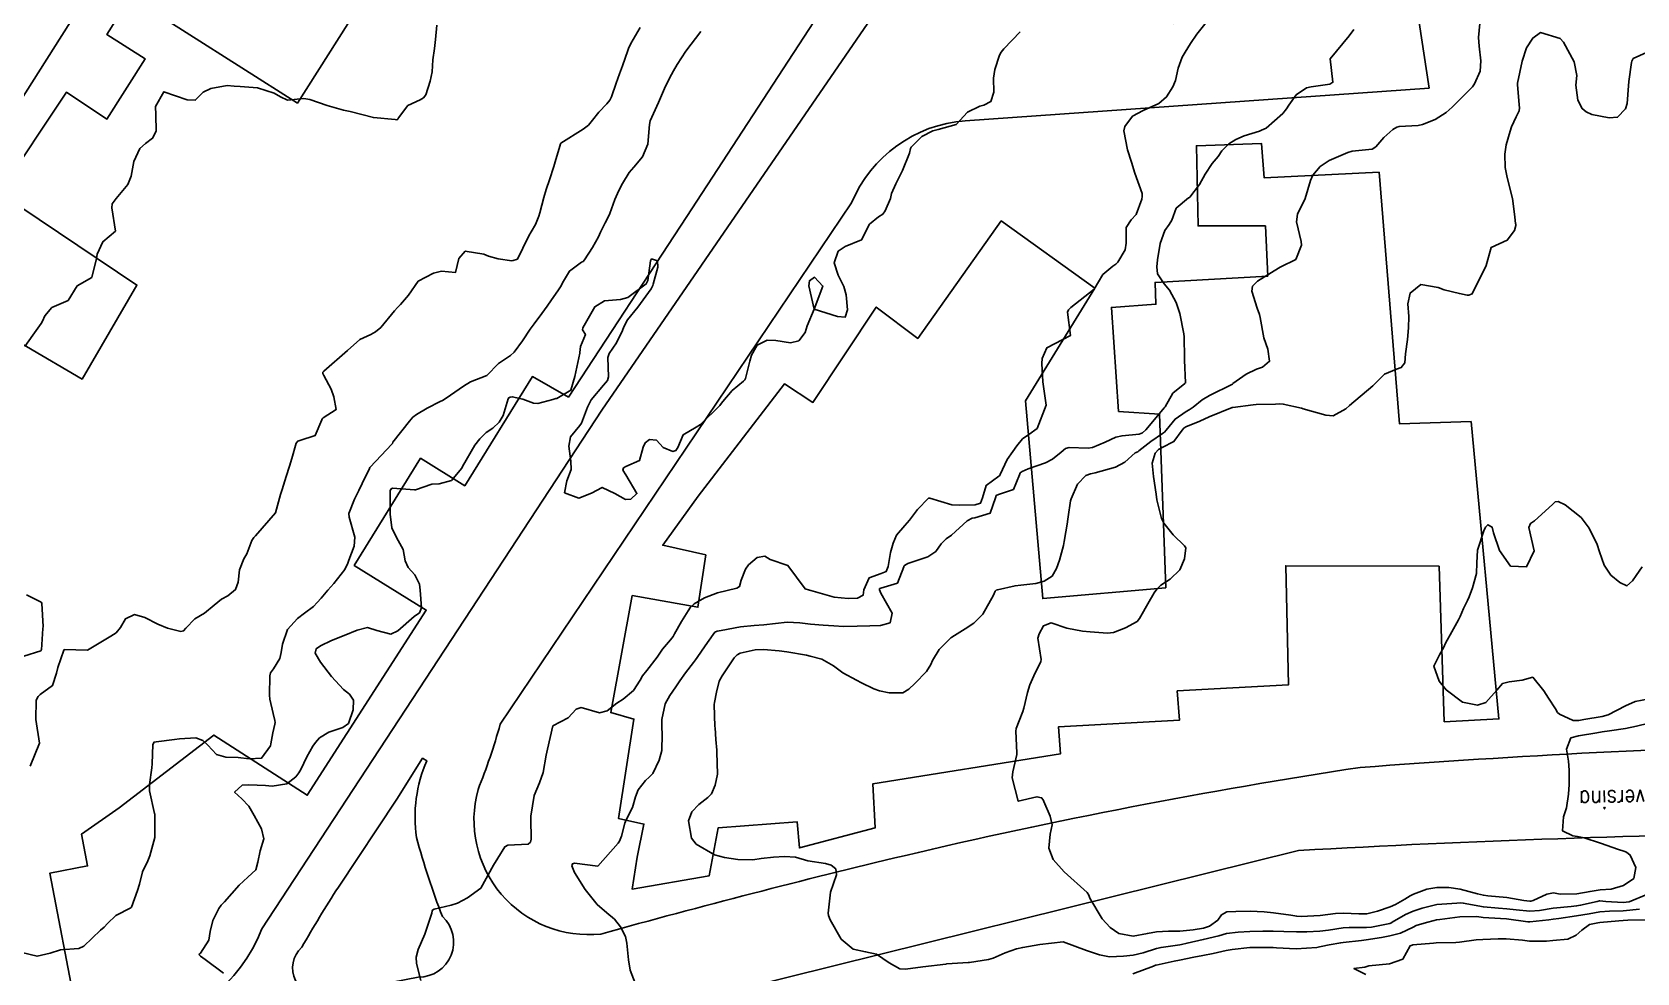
# Model space of a CAD drawing. Header units: metres. Extents: x 292545 to 299085, y 7450245 to 7463078.
# Drawn here: x 293820.4 to 293958, y 7462810 to 7462890.7 of the extents above; entities that cross this region are included whole.
import ezdxf

# ---------------------------------------------------------------- set-up
doc = ezdxf.new("R2010")
doc.units = ezdxf.units.M
for name, color, linetype in [('Curvas de Nivel 1m', 11, 'Continuous'), ('Curvas de Nivel 5m', 15, 'Continuous'), ('Edificações', 30, 'Continuous'), ('TEXTO', 45, 'Continuous'), ('Vias Primárias', 230, 'Continuous')]:
    doc.layers.add(name, color=color, linetype=linetype)
doc.styles.add('ROMANS', font='romans', dxfattribs={"height": 0.2})

msp = doc.modelspace()

# ---------------------------------------------------------------- linework, layer by layer
at = {"layer": 'Curvas de Nivel 1m', "flags": 128}
for points, elevation in [([(293853.7, 7462809.31), (293853.33, 7462810.77), (293853.3, 7462811.31), (293853.48, 7462811.99), (293854.04, 7462813.3), (293854.65, 7462815.11), (293854.69, 7462815.29), (293854.74, 7462815.38), (293854.84, 7462815.43), (293856.32, 7462815.79), (293856.84, 7462815.97), (293857.71, 7462816.41), (293858.86, 7462817.25), (293859.94, 7462819.23), (293860.3, 7462819.82), (293860.91, 7462820.8), (293861.18, 7462820.94), (293862.91, 7462821.01), (293863.11, 7462821.2), (293863.18, 7462821.46), (293863.14, 7462823.2), (293863.14, 7462823.41), (293863.44, 7462825.19), (293863.89, 7462826.27), (293864.2, 7462827.18), (293864.46, 7462828.64), (293864.57, 7462829.18), (293865.02, 7462831.17), (293866.33, 7462831.86), (293867.04, 7462832.59), (293867.46, 7462832.73), (293869.04, 7462832.28), (293869.69, 7462832.47), (293870.51, 7462833.11), (293871.06, 7462833.47), (293871.94, 7462834.21), (293872.52, 7462835.09), (293872.71, 7462835.45), (293873.08, 7462835.92), (293873.98, 7462837.07), (293874.43, 7462837.74), (293875.12, 7462838.56), (293875.34, 7462838.83), (293875.46, 7462839.05), (293876.06, 7462840.11), (293876.63, 7462841.04), (293876.83, 7462841.34), (293877.15, 7462841.63), (293878.03, 7462842.15), (293879.16, 7462842.57), (293880.82, 7462842.99), (293881.03, 7462843.11), (293881.17, 7462843.66), (293881.56, 7462844.6), (293881.82, 7462844.97), (293882.55, 7462845.62), (293883.2, 7462845.72), (293883.67, 7462845.43), (293885.19, 7462844.93), (293886.66, 7462842.92), (293887.05, 7462842.8), (293887.16, 7462842.78), (293887.35, 7462842.72), (293889.16, 7462842.2), (293890.37, 7462842.09), (293891.16, 7462842.11), (293891.64, 7462842.37), (293891.71, 7462842.85), (293892.15, 7462843.88), (293893.18, 7462844.25), (293893.62, 7462844.4), (293893.79, 7462844.83), (293894, 7462846.04), (293894.23, 7462846.83), (293894.52, 7462847.53), (293895.23, 7462848.36), (293895.63, 7462848.81), (293896.31, 7462849.74), (293897.26, 7462850.69), (293897.36, 7462850.69), (293899.25, 7462850.13), (293899.9, 7462850.11), (293901.25, 7462850.13), (293901.72, 7462850.27), (293901.89, 7462850.73), (293902.2, 7462851.8), (293903.28, 7462852.59), (293903.36, 7462852.64), (293903.41, 7462852.72), (293904, 7462854.01), (293904.48, 7462854.71), (293904.82, 7462855.2), (293905.32, 7462855.8), (293905.86, 7462856.16), (293906.57, 7462856.68), (293907.35, 7462858.67), (293907.06, 7462860.67), (293906.98, 7462862.26), (293907, 7462862.68), (293907.41, 7462863.6), (293909.42, 7462864.65), (293909.17, 7462866.65), (293909.25, 7462866.86), (293909.46, 7462867.06), (293911.47, 7462868.62), (293912.22, 7462869.88), (293913.06, 7462870.6), (293913.33, 7462870.77), (293913.5, 7462870.96), (293914.11, 7462872), (293914.22, 7462872.59), (293914.2, 7462873.93), (293914.63, 7462874.59), (293915.08, 7462875.05), (293915.56, 7462876.35), (293915.58, 7462876.58), (293915.57, 7462876.85), (293914.95, 7462878.59), (293914.67, 7462879.52), (293914.33, 7462880.59), (293914.01, 7462882.22), (293914.09, 7462882.6), (293914.76, 7462883.48), (293915.66, 7462883.97), (293917.01, 7462884.56), (293917.67, 7462885.12), (293918.22, 7462886), (293918.43, 7462886.54), (293918.66, 7462887.58), (293919.01, 7462888.54), (293919.27, 7462888.98), (293919.72, 7462889.7), (293920.28, 7462890.52), (293921.75, 7462892.36)], 689), ([(293819.48, 7462811.71), (293820.79, 7462811.4), (293821.9, 7462811.68), (293822.8, 7462811.94), (293824.37, 7462812.08), (293824.8, 7462812.26), (293826.22, 7462813.63), (293826.53, 7462813.91), (293826.82, 7462814.22), (293827.55, 7462814.9), (293828.84, 7462815.56), (293828.87, 7462815.58), (293828.88, 7462815.6), (293829.41, 7462817.04), (293829.57, 7462817.59), (293829.83, 7462818.63), (293830.28, 7462819.59), (293830.47, 7462820.01), (293830.88, 7462821.58), (293830.89, 7462821.61), (293830.88, 7462823.58), (293830.87, 7462823.64), (293830.42, 7462825.59), (293830.42, 7462826.14), (293830.64, 7462827.58), (293830.67, 7462827.9), (293830.72, 7462829.58), (293830.82, 7462829.77), (293831.01, 7462829.81), (293832.57, 7462829.99), (293833.01, 7462830.06), (293834.4, 7462830.15), (293835.01, 7462829.92), (293835.43, 7462829.52), (293836.18, 7462828.7), (293836.99, 7462828.49), (293838.03, 7462828.46), (293838.99, 7462828.35), (293840.05, 7462828.41), (293840.81, 7462829.46), (293840.84, 7462829.62), (293841.02, 7462830.56), (293841.18, 7462831.31), (293841.2, 7462831.46), (293841.19, 7462831.62), (293841.04, 7462832.24), (293840.75, 7462833.46), (293840.71, 7462833.81), (293840.75, 7462835.46), (293840.82, 7462835.72), (293841.08, 7462836.06), (293841.61, 7462836.94), (293841.73, 7462837.45), (293841.85, 7462838.19), (293842.26, 7462839.44), (293843.13, 7462840.38), (293843.73, 7462840.83), (293844.49, 7462841.42), (293844.82, 7462841.74), (293845.15, 7462842.13), (293845.74, 7462842.82), (293846.23, 7462843.39), (293847.18, 7462844.58), (293847.45, 7462845.12), (293847.54, 7462845.38), (293847.99, 7462846.59), (293848.04, 7462847.37), (293847.55, 7462849.07), (293847.53, 7462849.38), (293848.02, 7462850.61), (293848.38, 7462851.37), (293848.67, 7462851.97), (293849.29, 7462853.24), (293849.33, 7462853.32), (293849.37, 7462853.36), (293850.29, 7462854.36), (293851.22, 7462855.34), (293851.26, 7462855.4), (293851.31, 7462855.51), (293852.74, 7462857.32), (293853.02, 7462857.64), (293853.34, 7462857.88), (293854.24, 7462858.41), (293855.36, 7462858.99), (293855.55, 7462859.09), (293855.87, 7462859.28), (293857.37, 7462860.32), (293857.96, 7462860.67), (293859.38, 7462861.24), (293860.37, 7462862.25), (293861.4, 7462862.93), (293861.72, 7462863.22), (293862.42, 7462864.21), (293863.08, 7462865.2), (293863.44, 7462865.66), (293864.09, 7462866.54), (293864.53, 7462867.18), (293864.91, 7462867.72), (293865.47, 7462868.5), (293865.73, 7462868.91), (293865.86, 7462869.17), (293866.47, 7462870.18), (293867.5, 7462870.95), (293867.62, 7462871.02), (293867.75, 7462871.14), (293868.42, 7462872.22), (293868.94, 7462873.13), (293869.13, 7462873.52), (293869.53, 7462874.32), (293869.8, 7462874.86), (293869.91, 7462875.12), (293870.35, 7462876.32), (293870.7, 7462877.11), (293871, 7462877.69), (293871.59, 7462878.63), (293871.98, 7462879.09), (293872.71, 7462879.98), (293873.19, 7462881.08), (293873.32, 7462882.76), (293873.38, 7462883.07), (293873.65, 7462883.71), (293874.08, 7462884.64), (293874.26, 7462885.06), (293874.7, 7462886.04), (293875.21, 7462887.05), (293875.38, 7462887.37), (293875.7, 7462887.92), (293876.45, 7462889.04), (293877.73, 7462890.75)], 687), ([(293820.19, 7462827.7), (293821, 7462829.69), (293820.68, 7462831.7), (293820.71, 7462833.36), (293820.88, 7462833.69), (293821.05, 7462833.87), (293822.12, 7462834.62), (293822.45, 7462835.68), (293822.58, 7462836.17), (293823.08, 7462837.67), (293823.09, 7462837.69), (293823.1, 7462837.71), (293825.1, 7462837.65), (293827.12, 7462838.86), (293827.58, 7462839.15), (293827.93, 7462839.61), (293828.38, 7462840.36), (293829.13, 7462840.71), (293830.02, 7462840.47), (293831.13, 7462839.9), (293831.96, 7462839.56), (293833.12, 7462839.27), (293833.35, 7462839.32), (293833.55, 7462839.55), (293834.31, 7462840.36), (293835.14, 7462840.83), (293835.99, 7462841.52), (293836.61, 7462842.05), (293837.16, 7462842.32), (293837.8, 7462842.86), (293838.03, 7462843.49), (293838.14, 7462844.54), (293838.53, 7462845.49), (293838.77, 7462845.92), (293839.22, 7462847.07), (293839.37, 7462847.32), (293839.51, 7462847.48), (293841.24, 7462849.45), (293841.68, 7462851.02), (293841.8, 7462851.44), (293842.16, 7462852.56), (293842.44, 7462853.44), (293842.64, 7462854.1), (293843.01, 7462855.43), (293843.15, 7462855.6), (293843.32, 7462855.65), (293844.65, 7462856.09), (293845.22, 7462857.41), (293845.25, 7462857.5), (293845.34, 7462857.58), (293846.44, 7462858.3), (293846.23, 7462859.4), (293846.02, 7462860.06), (293845.38, 7462861.22), (293845.3, 7462861.41), (293845.3, 7462861.5), (293845.38, 7462861.61), (293847.4, 7462863.38), (293848.46, 7462864.32), (293849.42, 7462864.75), (293849.82, 7462864.96), (293850.28, 7462865.35), (293851.45, 7462866.76), (293851.71, 7462867.07), (293851.97, 7462867.32), (293852.66, 7462868.12), (293853.48, 7462869.31), (293854.78, 7462870), (293855.49, 7462870.17), (293856.69, 7462870.07), (293856.95, 7462871.27), (293857.51, 7462871.9), (293859.12, 7462871.63), (293859.51, 7462871.46), (293860.35, 7462871.23), (293861.5, 7462871.07), (293861.63, 7462871.09), (293861.99, 7462871.21), (293862.45, 7462872.14), (293862.96, 7462873.2), (293863.18, 7462873.55), (293863.54, 7462874.17), (293863.83, 7462874.9), (293863.91, 7462875.19), (293864.26, 7462876.49), (293864.47, 7462877.18), (293864.74, 7462878.02), (293865.11, 7462879.17), (293865.22, 7462879.55), (293865.62, 7462880.91), (293865.68, 7462881.11), (293865.72, 7462881.17), (293867.64, 7462882.36), (293868.08, 7462882.7), (293868.42, 7462883.13), (293868.97, 7462883.81), (293869.66, 7462884.54), (293869.92, 7462884.86), (293870.05, 7462885.12), (293870.47, 7462886.32), (293870.76, 7462887.11), (293871.01, 7462887.8), (293871.46, 7462889.1), (293871.52, 7462889.29), (293871.72, 7462889.7), (293872.51, 7462891.09)], 686), ([(293836.77, 7462809.96), (293835.21, 7462811.11), (293834.79, 7462811.4), (293834.7, 7462811.53), (293834.72, 7462811.6), (293834.79, 7462811.68), (293835.53, 7462812.79), (293835.62, 7462813.52), (293835.87, 7462814.48), (293836.37, 7462815.51), (293836.57, 7462815.79), (293836.85, 7462816.07), (293838.11, 7462817.49), (293838.87, 7462818.18), (293839.54, 7462818.81), (293839.72, 7462819.47), (293839.91, 7462820.46), (293840.23, 7462821.47), (293840.05, 7462822.34), (293839.41, 7462823.48), (293838.94, 7462824.29), (293838.35, 7462824.9), (293837.73, 7462825.49), (293838.38, 7462826.07), (293838.96, 7462826.12), (293840.37, 7462826.05), (293840.96, 7462826), (293842.2, 7462826.2), (293842.97, 7462826.79), (293843.25, 7462827.15), (293843.4, 7462827.43), (293843.92, 7462828.5), (293844.45, 7462829.42), (293844.67, 7462829.75), (293845.01, 7462830.14), (293845.81, 7462830.62), (293847.02, 7462831.02), (293847.49, 7462831.38), (293847.89, 7462832.53), (293847.92, 7462833.38), (293847.58, 7462833.9), (293847.06, 7462834.3), (293846.03, 7462835.4), (293845.09, 7462836.62), (293844.64, 7462837.41), (293844.74, 7462837.78), (293845.11, 7462838.03), (293846.03, 7462838.49), (293847.12, 7462838.93), (293848.25, 7462839.37), (293849.13, 7462839.61), (293849.94, 7462839.35), (293851.12, 7462839.04), (293851.72, 7462839.33), (293853.14, 7462840.54), (293853.59, 7462840.86), (293853.77, 7462841.3), (293853.65, 7462842.82), (293853.58, 7462843.31), (293853.18, 7462844.13), (293852.62, 7462844.75), (293852.35, 7462845.32), (293852.19, 7462846.31), (293851.61, 7462847.33), (293851.23, 7462848.16), (293851.07, 7462849.34), (293851.07, 7462849.52), (293851.08, 7462851.34), (293851.13, 7462851.48), (293851.27, 7462851.56), (293853.17, 7462851.41), (293853.26, 7462851.41), (293854.66, 7462851.91), (293855.27, 7462851.94), (293856.33, 7462852.23), (293857.21, 7462853.27), (293857.29, 7462853.43), (293858.35, 7462855.25), (293858.76, 7462855.8), (293859.32, 7462856.34), (293859.87, 7462856.7), (293860.41, 7462857.23), (293860.77, 7462857.8), (293861.2, 7462859.22), (293861.26, 7462859.32), (293861.36, 7462859.38), (293861.55, 7462859.4), (293862.46, 7462859.2), (293863.36, 7462858.86), (293863.74, 7462858.81), (293865.03, 7462859.17), (293865.29, 7462859.24), (293865.36, 7462859.26), (293866.56, 7462859.96), (293866.92, 7462861.15), (293866.99, 7462861.55), (293867.34, 7462863.15), (293867.35, 7462863.2), (293867.41, 7462863.72), (293867.82, 7462864.75), (293867.58, 7462865.15), (293867.59, 7462865.31), (293868.62, 7462867.13), (293869.46, 7462867.64), (293870.82, 7462867.74), (293871.46, 7462867.92), (293873.04, 7462869.08), (293873.18, 7462869.37), (293873.41, 7462871.07), (293873.5, 7462871.23), (293874.02, 7462871.06), (293874.03, 7462870.53), (293873.63, 7462869.07), (293873.6, 7462868.94), (293873.47, 7462868.65), (293872.32, 7462867.09), (293871.44, 7462865.99), (293871.13, 7462865.41), (293871.01, 7462865.1), (293870.49, 7462864.04), (293869.86, 7462863.12), (293869.74, 7462862.78), (293869.79, 7462861.12), (293869.71, 7462860.79), (293869.38, 7462860.39), (293868.32, 7462859.14), (293868, 7462858.5), (293867.49, 7462857.15), (293867.33, 7462856.95), (293866.53, 7462855.95), (293866.4, 7462855.16), (293866.58, 7462853.87), (293866.6, 7462853.16), (293866.24, 7462852.19), (293866.04, 7462851.16), (293867.26, 7462850.69), (293868.34, 7462851.13), (293869.27, 7462851.62), (293870.34, 7462851.11), (293871.26, 7462850.58), (293871.73, 7462850.62), (293872.24, 7462851.09), (293871.28, 7462852.7), (293871.02, 7462853.1), (293871.09, 7462853.3), (293871.29, 7462853.41), (293872.46, 7462853.93), (293872.79, 7462855.09), (293872.95, 7462855.45), (293873.32, 7462855.73), (293873.92, 7462855.67), (293874.5, 7462855.06), (293875.31, 7462854.72), (293875.58, 7462854.78), (293875.76, 7462855.05), (293876.22, 7462856.15), (293877.33, 7462856.78), (293877.69, 7462857.02), (293879.35, 7462858.66), (293879.5, 7462858.85), (293879.61, 7462859), (293880.42, 7462859.93), (293881.38, 7462860.74), (293881.5, 7462860.86), (293881.56, 7462860.98), (293881.92, 7462862.46), (293882.07, 7462862.97), (293882.56, 7462863.83), (293883.42, 7462864.27), (293884.15, 7462864.22), (293885.42, 7462864.04), (293886.13, 7462864.21), (293886.67, 7462864.92), (293886.85, 7462865.5), (293887.45, 7462866.91), (293887, 7462868.91), (293887.04, 7462869.35), (293887.48, 7462869.65), (293888.19, 7462868.9), (293887.45, 7462866.91), (293889.44, 7462866.3), (293890.1, 7462866.22), (293890.31, 7462866.87), (293890.19, 7462868.15), (293889.98, 7462868.87), (293889.49, 7462869.84), (293889.17, 7462870.89), (293889.51, 7462871.88), (293890.1, 7462872.29), (293891.52, 7462872.86), (293892.19, 7462874.2), (293892.97, 7462874.85), (293893.33, 7462875.06), (293893.55, 7462875.34), (293893.99, 7462876.41), (293894.09, 7462876.83), (293894.44, 7462877.68), (293895.01, 7462878.82), (293895.61, 7462880.31), (293895.72, 7462880.7), (293895.78, 7462880.81), (293896.68, 7462881.74), (293897.63, 7462882.23), (293898.08, 7462882.34), (293899.64, 7462882.76), (293900.59, 7462883.82), (293901.66, 7462884.32), (293901.99, 7462884.41), (293902.6, 7462884.73), (293902.87, 7462885.53), (293902.84, 7462886.73), (293902.95, 7462887.47), (293903.35, 7462888.72), (293903.48, 7462888.96), (293903.72, 7462889.25), (293905.12, 7462890.7)], 688), ([(293958.86, 7462816.69), (293957.35, 7462816.08), (293956.85, 7462816.01), (293955.37, 7462816.1), (293954.85, 7462816.16), (293954.81, 7462816.16), (293954.62, 7462816.11), (293953.19, 7462815.78), (293952.85, 7462815.72), (293952.38, 7462815.67), (293950.85, 7462815.52), (293949.67, 7462815.34), (293948.84, 7462815.28), (293947.66, 7462815.38), (293946.85, 7462815.48), (293946.16, 7462815.52), (293944.85, 7462815.64), (293943.13, 7462815.97), (293942.85, 7462815.99), (293942.57, 7462815.97), (293940.85, 7462815.84), (293939.6, 7462815.54), (293938.84, 7462815.28), (293938.17, 7462814.98), (293937.04, 7462814.32), (293936.91, 7462814.24), (293936.83, 7462814.22), (293935.26, 7462813.91), (293934.83, 7462813.87), (293933.33, 7462813.87), (293932.82, 7462813.83), (293931.57, 7462813.63), (293930.82, 7462813.55), (293929.72, 7462813.5), (293928.82, 7462813.5), (293927.72, 7462813.53), (293926.82, 7462813.55), (293925.92, 7462813.55), (293924.82, 7462813.52), (293923.83, 7462813.48), (293922.82, 7462813.34), (293922.16, 7462813.15), (293920.82, 7462812.83), (293919.43, 7462812.53), (293918.95, 7462812.4), (293918.81, 7462812.38), (293917.2, 7462812.16), (293916.81, 7462812.07), (293915.68, 7462811.69), (293914.8, 7462811.5), (293913.97, 7462811.42), (293912.79, 7462811.35), (293911.91, 7462811.51), (293910.8, 7462811.9), (293908.81, 7462812.65), (293906.81, 7462812.42), (293905.34, 7462812.16), (293904.8, 7462812.03), (293903.82, 7462811.69), (293902.79, 7462811.25), (293902.39, 7462811.13), (293900.78, 7462810.88), (293900.67, 7462810.86), (293899.28, 7462810.77), (293898.81, 7462810.74), (293898.78, 7462810.73), (293898.74, 7462810.73), (293896.78, 7462810.48), (293895.29, 7462810.3), (293894.78, 7462810.33), (293893.89, 7462810.83), (293892.79, 7462811.57), (293891.86, 7462811.79), (293890.8, 7462812.01), (293889.77, 7462812.88), (293888.83, 7462814.52), (293888.67, 7462814.89), (293888.64, 7462815.09), (293888.86, 7462816.89), (293889.36, 7462818.4), (293889.31, 7462818.89), (293888.89, 7462819.21), (293888.43, 7462819.36), (293886.89, 7462819.59), (293885.85, 7462819.89), (293884.89, 7462819.96), (293883.95, 7462819.89), (293882.89, 7462819.79), (293882.18, 7462819.68), (293880.89, 7462819.69), (293879.76, 7462819.86), (293878.89, 7462820.11), (293877.31, 7462821.03), (293876.91, 7462821.54), (293876.66, 7462823.03), (293876.94, 7462823.78), (293877.55, 7462824.42), (293878.33, 7462825.02), (293878.63, 7462825.34), (293878.96, 7462826.08), (293879.15, 7462827.01), (293879.1, 7462828.91), (293879.09, 7462829.01), (293879.09, 7462829.09), (293879.01, 7462830), (293878.94, 7462831.01), (293878.93, 7462831.11), (293878.87, 7462833.01), (293878.89, 7462833.18), (293879.06, 7462834.05), (293879.3, 7462835.01), (293879.54, 7462835.47), (293880.59, 7462836.99), (293880.83, 7462837.25), (293881.1, 7462837.4), (293882.38, 7462837.69), (293883.1, 7462837.72), (293884.45, 7462837.6), (293885.1, 7462837.53), (293886.79, 7462837.23), (293887.1, 7462837.16), (293888.09, 7462836.9), (293889.09, 7462836.33), (293889.91, 7462835.71), (293891.08, 7462835.08), (293891.52, 7462834.86), (293892.56, 7462834.34), (293893.06, 7462834.16), (293893.88, 7462834.01), (293895.06, 7462834.01), (293895.57, 7462834.31), (293896.07, 7462834.81), (293897.08, 7462835.84), (293897.45, 7462836.43), (293897.6, 7462836.78), (293898.16, 7462837.72), (293899.12, 7462838.67), (293899.18, 7462838.71), (293899.26, 7462838.77), (293900.39, 7462839.49), (293901.14, 7462839.98), (293901.92, 7462840.74), (293902.82, 7462842.38), (293902.97, 7462842.72), (293903.07, 7462842.81), (293903.16, 7462842.85), (293904.68, 7462843.19), (293905.17, 7462843.25), (293906.47, 7462843.38), (293907.18, 7462843.57), (293907.85, 7462844), (293908.24, 7462844.66), (293908.48, 7462845.38), (293908.82, 7462846.65), (293908.88, 7462846.99), (293909.18, 7462848.65), (293909.19, 7462848.69), (293909.24, 7462849.09), (293909.44, 7462850.47), (293909.48, 7462850.65), (293910.03, 7462851.89), (293910.74, 7462852.64), (293911.14, 7462852.78), (293911.28, 7462852.81), (293911.54, 7462852.88), (293913.29, 7462853.36), (293914.09, 7462853.8), (293914.99, 7462854.58), (293915.2, 7462854.69), (293915.31, 7462854.76), (293916.32, 7462855.56), (293917.33, 7462856.25), (293917.51, 7462856.37), (293917.65, 7462856.55), (293918.4, 7462857.48), (293919.35, 7462858.14), (293919.61, 7462858.27), (293919.96, 7462858.52), (293920.73, 7462859.15), (293921.36, 7462859.5), (293923.32, 7462860.48), (293923.35, 7462860.51), (293923.37, 7462860.54), (293924.5, 7462861.35), (293925.39, 7462861.76), (293925.9, 7462861.95), (293926.51, 7462862.45), (293926.37, 7462863.49), (293926.01, 7462864.45), (293925.7, 7462866.21), (293925.65, 7462866.46), (293925.46, 7462867.01), (293924.99, 7462868.46), (293925.06, 7462868.88), (293925.48, 7462869.32), (293927.29, 7462870.43), (293927.41, 7462870.51), (293927.49, 7462870.54), (293928.75, 7462871.17), (293929.26, 7462872.41), (293929.22, 7462872.72), (293928.83, 7462874.42), (293928.9, 7462875.06), (293929.56, 7462876.41), (293930.02, 7462877.97), (293930.22, 7462878.4), (293930.85, 7462879.15), (293931.61, 7462879.66), (293933.22, 7462880.37), (293933.61, 7462880.46), (293935.31, 7462880.65), (293935.62, 7462880.84), (293936.31, 7462881.65), (293937.09, 7462882.33), (293937.43, 7462882.53), (293937.64, 7462882.58), (293939.25, 7462882.68), (293939.64, 7462882.76), (293940.73, 7462883.2), (293941.66, 7462883.79), (293941.91, 7462884.02), (293942.16, 7462884.26), (293943.68, 7462885.75), (293943.92, 7462886), (293944.1, 7462886.24), (293944.58, 7462887.35), (293944.64, 7462888.23), (293944.48, 7462889.47), (293944.44, 7462890.23), (293944.56, 7462891.42)], 691), ([(293959.04, 7462831.4), (293957.98, 7462831.13), (293957.03, 7462830.94), (293955.68, 7462830.75), (293955.03, 7462830.65), (293954.57, 7462830.57), (293953.02, 7462830.32), (293952.36, 7462830.14), (293951.98, 7462829.18), (293952.14, 7462828.14), (293952.22, 7462827.37), (293952.21, 7462826.14), (293952.14, 7462825.32), (293951.99, 7462824.14), (293951.73, 7462823.36), (293951.64, 7462822.15), (293952.52, 7462821.74), (293952.92, 7462821.67), (293953.49, 7462821.55), (293954.91, 7462821.11), (293956.43, 7462820.57), (293956.91, 7462820.42), (293957.14, 7462820.32), (293957.45, 7462820.08), (293957.93, 7462819.03), (293957.77, 7462818.08), (293956.87, 7462817.48), (293955.8, 7462817.17), (293954.86, 7462817.09), (293954.01, 7462816.97), (293952.86, 7462816.75), (293951.45, 7462816.74), (293950.86, 7462816.83), (293950.29, 7462816.73), (293949.11, 7462816.18), (293948.91, 7462816.12), (293948.85, 7462816.12), (293948.32, 7462816.19), (293946.86, 7462816.43), (293945.23, 7462816.59), (293944.86, 7462816.63), (293944.35, 7462816.75), (293942.86, 7462817.17), (293941.89, 7462817.29), (293940.86, 7462817.29), (293940, 7462817.15), (293938.86, 7462816.74), (293938.57, 7462816.59), (293938.12, 7462816.31), (293937.31, 7462815.85), (293936.85, 7462815.65), (293935.78, 7462815.28), (293934.84, 7462815.05), (293934.17, 7462815.03), (293932.84, 7462815.1), (293932.16, 7462815.06), (293930.84, 7462814.89), (293929.22, 7462814.8), (293928.84, 7462814.83), (293928.34, 7462814.92), (293926.84, 7462815.14), (293926.06, 7462815.22), (293924.84, 7462815.26), (293923.61, 7462815.25), (293922.84, 7462815.22), (293922.39, 7462814.95), (293922.07, 7462814.5), (293921.35, 7462813.98), (293920.83, 7462813.82), (293919.97, 7462813.67), (293918.82, 7462813.56), (293917.83, 7462813.54), (293916.82, 7462813.49), (293916.03, 7462813.36), (293914.82, 7462813.13), (293913.58, 7462813.36), (293912.83, 7462813.88), (293912.14, 7462814.62), (293911.1, 7462816.38), (293911, 7462816.63), (293910.86, 7462816.88), (293908.88, 7462818.65), (293907.94, 7462819.71), (293907.58, 7462820.67), (293907.7, 7462821.89), (293907.85, 7462822.67), (293907.7, 7462823.43), (293907.14, 7462824.68), (293907.08, 7462824.81), (293906.96, 7462825), (293906.56, 7462825.08), (293904.95, 7462824.7), (293904.43, 7462826.71), (293904.48, 7462827.21), (293904.83, 7462828.7), (293904.84, 7462828.86), (293904.74, 7462830.7), (293904.78, 7462830.94), (293905.03, 7462831.61), (293905.34, 7462832.4), (293905.43, 7462832.7), (293905.74, 7462834.02), (293905.94, 7462834.69), (293906.3, 7462835.47), (293906.9, 7462836.68), (293906.91, 7462836.86), (293906.64, 7462838.68), (293906.75, 7462839.05), (293907.13, 7462839.76), (293907.78, 7462840.01), (293909.13, 7462839.55), (293910.47, 7462839.29), (293911.12, 7462839.23), (293912.62, 7462839.11), (293913.12, 7462839.17), (293914.14, 7462839.57), (293915.14, 7462840.13), (293915.35, 7462840.37), (293915.46, 7462840.58), (293916.07, 7462841.65), (293916.6, 7462842.57), (293916.83, 7462842.9), (293917.17, 7462843.23), (293917.97, 7462843.76), (293918.81, 7462844.54), (293919.2, 7462845.49), (293919.32, 7462846.43), (293919.28, 7462846.53), (293919.21, 7462846.62), (293918.23, 7462847.55), (293917.43, 7462848.56), (293917.24, 7462848.97), (293916.85, 7462850.56), (293916.78, 7462851.05), (293916.54, 7462852.57), (293916.44, 7462853.71), (293916.71, 7462854.56), (293916.99, 7462854.87), (293917.31, 7462855.05), (293918.3, 7462855.56), (293919.02, 7462856.53), (293919.15, 7462856.72), (293919.34, 7462856.83), (293920.54, 7462857.32), (293921.34, 7462857.69), (293923.3, 7462858.48), (293923.35, 7462858.49), (293925.11, 7462858.71), (293925.36, 7462858.73), (293927.02, 7462858.77), (293927.36, 7462858.79), (293927.69, 7462858.77), (293929.24, 7462858.41), (293929.33, 7462858.39), (293929.35, 7462858.38), (293929.39, 7462858.37), (293931.35, 7462857.82), (293931.97, 7462857.76), (293933.04, 7462858.37), (293933.36, 7462858.66), (293935.37, 7462860.34), (293936.38, 7462861.33), (293937.39, 7462861.76), (293937.81, 7462861.9), (293938.11, 7462862.31), (293938.18, 7462863.08), (293938.33, 7462864.31), (293938.44, 7462865.32), (293938.45, 7462866.3), (293938.38, 7462867.38), (293938.57, 7462868.3), (293939.48, 7462869.03), (293940.97, 7462868.79), (293941.48, 7462868.58), (293942.8, 7462868.26), (293943.47, 7462868.12), (293943.59, 7462868.12), (293943.89, 7462868.24), (293944.25, 7462869.01), (293944.9, 7462870.23), (293945.08, 7462870.65), (293945.52, 7462872.22), (293946.9, 7462872.83), (293947.53, 7462873.67), (293947.64, 7462874.1), (293947.64, 7462874.2), (293947.62, 7462874.28), (293947.55, 7462874.81), (293947.39, 7462876.2), (293947.35, 7462876.42), (293946.89, 7462878.21), (293946.73, 7462879.08), (293946.68, 7462880.21), (293946.81, 7462881.02), (293947.16, 7462882.2), (293947.27, 7462882.57), (293947.65, 7462883.42), (293947.92, 7462883.93), (293947.96, 7462884.2), (293947.92, 7462884.45), (293947.77, 7462886.2), (293947.78, 7462886.3), (293948.17, 7462888.19), (293948.55, 7462889.35), (293949.09, 7462890.18), (293949.74, 7462890.64), (293951.43, 7462890.15), (293951.73, 7462889.83), (293952.65, 7462888.14), (293952.88, 7462886.95), (293952.77, 7462886.14), (293952.94, 7462884.86), (293953.34, 7462884.13), (293953.66, 7462883.86), (293954.16, 7462883.62), (293955.65, 7462883.34), (293956.36, 7462883.38), (293957.03, 7462884.09), (293957.18, 7462884.57), (293957.3, 7462886.08), (293957.33, 7462886.44), (293957.57, 7462888.08), (293957.59, 7462888.19), (293957.71, 7462888.41), (293958.84, 7462888.94)], 692), ([(293959.06, 7462833.49), (293957.87, 7462833.26), (293957.05, 7462832.9), (293955.55, 7462832.1), (293955.04, 7462831.98), (293953.46, 7462831.7), (293953.04, 7462831.63), (293952.54, 7462831.64), (293951.37, 7462832.16), (293951.2, 7462832.32), (293951.05, 7462832.64), (293950.45, 7462833.55), (293950.05, 7462834.17), (293949.08, 7462835.34), (293948.18, 7462835.09), (293947.07, 7462834.95), (293946.49, 7462834.79), (293946, 7462834.22), (293945.05, 7462833.18), (293944.35, 7462832.93), (293943.05, 7462833.19), (293941.66, 7462834.26), (293941.07, 7462835.01), (293940.59, 7462836.28), (293941.1, 7462837.25), (293941.45, 7462837.92), (293941.6, 7462838.27), (293942.15, 7462839.24), (293942.71, 7462840.25), (293942.85, 7462840.55), (293943.15, 7462841.23), (293943.48, 7462841.93), (293943.62, 7462842.25), (293943.93, 7462843), (293944.27, 7462844.23), (293944.29, 7462845.15), (293944.34, 7462846.23), (293944.89, 7462847.89), (293945.03, 7462848.22), (293945.23, 7462848.42), (293945.6, 7462848.22), (293945.72, 7462847.73), (293946.23, 7462846.21), (293947.19, 7462844.88), (293948.56, 7462844.82), (293949.21, 7462846.18), (293948.75, 7462848.18), (293948.89, 7462848.53), (293949.24, 7462848.75), (293950.79, 7462850.16), (293951.02, 7462850.39), (293951.26, 7462850.41), (293951.87, 7462850.14), (293953.24, 7462849.03), (293953.94, 7462848.12), (293954.61, 7462846.73), (293954.81, 7462846.11), (293955.2, 7462844.94), (293955.79, 7462844.1), (293956.55, 7462843.46), (293957.17, 7462843.17), (293957.64, 7462843.62), (293957.97, 7462844.07), (293958.46, 7462844.8)], 693), ([(293958.84, 7462814.54), (293957.25, 7462814.5), (293956.84, 7462814.47), (293956.48, 7462814.45), (293954.83, 7462814.3), (293954.67, 7462814.28), (293953.95, 7462814.12), (293953.3, 7462813.65), (293952.82, 7462813.2), (293952.09, 7462812.86), (293950.81, 7462812.74), (293950.27, 7462812.71), (293948.81, 7462812.69), (293948.22, 7462812.77), (293946.81, 7462812.91), (293946.13, 7462812.89), (293944.81, 7462812.85), (293944.23, 7462812.81), (293942.81, 7462812.62), (293942.48, 7462812.59), (293940.81, 7462812.55), (293940.56, 7462812.53), (293938.8, 7462812.37), (293938.75, 7462812.36), (293938.58, 7462812.3), (293937.94, 7462811.16), (293936.79, 7462810.75), (293935.02, 7462810.58), (293934.78, 7462810.48), (293934.68, 7462810.46), (293933.74, 7462810.36), (293934.78, 7462809.83)], 689)]:
    msp.add_lwpolyline(points, dxfattribs=dict(at, elevation=elevation))
at = {"layer": 'Curvas de Nivel 5m', "flags": 128}
for points, elevation in [([(293819.74, 7462863.71), (293820.42, 7462864.7), (293821.14, 7462865.69), (293821.25, 7462865.88), (293821.44, 7462866.34), (293822.06, 7462867.07), (293823.45, 7462867.67), (293824.22, 7462868.91), (293825.48, 7462869.64), (293825.88, 7462871.25), (293825.95, 7462871.64), (293826.44, 7462872.7), (293827.52, 7462873.62), (293827.19, 7462875.62), (293827.24, 7462875.94), (293827.56, 7462876.42), (293828.56, 7462877.61), (293828.85, 7462878.33), (293829.09, 7462879.6), (293829.61, 7462880.7), (293830.08, 7462881.13), (293830.7, 7462881.58), (293831.01, 7462882.19), (293830.97, 7462883.58), (293830.93, 7462884.31), (293831.67, 7462885.57), (293833.66, 7462884.88), (293834.36, 7462884.84), (293835.03, 7462885.53), (293835.68, 7462885.86), (293837.09, 7462886.1), (293837.68, 7462886.05), (293838.2, 7462886.01), (293839.68, 7462885.91), (293841.12, 7462885.46), (293841.67, 7462885.12), (293842.27, 7462884.84), (293843.67, 7462884.99), (293844.18, 7462884.91), (293845.66, 7462884.4), (293847.06, 7462883.98), (293847.65, 7462883.87), (293849.64, 7462883.36), (293851.5, 7462883.19), (293851.64, 7462883.17), (293851.74, 7462883.23), (293851.8, 7462883.33), (293852.6, 7462884.38), (293853.66, 7462884.87), (293853.93, 7462885.04), (293854.12, 7462885.31), (293854.51, 7462886.47), (293854.69, 7462887.29), (293854.72, 7462888.31), (293854.89, 7462889.29), (293854.95, 7462890.06), (293855.07, 7462891.29)], 685), ([(293872.1, 7462809.09), (293871.67, 7462810.2), (293871.52, 7462811.09), (293871.38, 7462812.52), (293871.25, 7462813.1), (293870.82, 7462813.92), (293870.31, 7462814.59), (293869.67, 7462815.12), (293868.84, 7462815.83), (293867.79, 7462817.14), (293866.88, 7462818.58), (293866.67, 7462819.15), (293866.71, 7462819.33), (293866.89, 7462819.39), (293868.88, 7462819.13), (293870.62, 7462821.1), (293870.74, 7462821.27), (293870.91, 7462821.71), (293871.19, 7462822.83), (293871.31, 7462823.1), (293871.87, 7462824.17), (293872.11, 7462825.09), (293872.36, 7462825.69), (293872.97, 7462826.48), (293873.29, 7462826.76), (293873.6, 7462827.07), (293874.16, 7462828.23), (293874.39, 7462829.06), (293874.4, 7462830.45), (293874.37, 7462831.06), (293874.38, 7462831.71), (293874.66, 7462833.06), (293875.06, 7462833.77), (293875.59, 7462834.52), (293875.92, 7462835.04), (293876.4, 7462835.72), (293877.09, 7462836.59), (293877.28, 7462836.84), (293877.42, 7462837.03), (293878.1, 7462838.02), (293878.77, 7462839.01), (293878.93, 7462839.2), (293879.13, 7462839.29), (293879.47, 7462839.35), (293881.13, 7462839.66), (293882.31, 7462839.78), (293883.13, 7462839.83), (293884.14, 7462839.94), (293885.13, 7462840.05), (293886.22, 7462840.01), (293887.13, 7462839.9), (293888.21, 7462839.82), (293889.13, 7462839.74), (293889.96, 7462839.7), (293891.13, 7462839.72), (293892.23, 7462839.75), (293893.13, 7462839.77), (293893.96, 7462840.01), (293894.13, 7462840.83), (293893.16, 7462842.56), (293893.04, 7462842.84), (293893.06, 7462842.94), (293893.16, 7462842.98), (293894.58, 7462843.42), (293895.14, 7462844.82), (293895.15, 7462844.86), (293895.19, 7462844.93), (293895.49, 7462845.11), (293897.2, 7462845.66), (293897.87, 7462846.12), (293898.33, 7462846.78), (293898.78, 7462847.21), (293899.22, 7462847.54), (293900.56, 7462848.75), (293901, 7462848.98), (293901.24, 7462849.01), (293902.55, 7462849.42), (293903.01, 7462850.72), (293903.06, 7462850.92), (293903.27, 7462851.03), (293904.54, 7462851.44), (293905.06, 7462852.7), (293905.12, 7462852.87), (293905.29, 7462853), (293905.8, 7462853.21), (293907.29, 7462853.74), (293907.9, 7462854.06), (293908.62, 7462854.66), (293909, 7462854.96), (293909.31, 7462855.04), (293910.94, 7462855), (293911.31, 7462855.05), (293912.42, 7462855.5), (293913.32, 7462855.93), (293913.86, 7462856.06), (293915.33, 7462856.19), (293915.6, 7462856.31), (293915.89, 7462856.57), (293917.35, 7462858.32), (293917.46, 7462858.44), (293917.55, 7462858.55), (293918.2, 7462859.71), (293919.25, 7462860.53), (293919.31, 7462860.59), (293919.22, 7462862.53), (293919.22, 7462862.72), (293919.18, 7462864.53), (293919.15, 7462864.81), (293918.82, 7462866.54), (293918.5, 7462867.5), (293917.93, 7462868.55), (293917.48, 7462869.08), (293916.89, 7462869.96), (293916.84, 7462870.56), (293916.9, 7462871.16), (293917.13, 7462872.56), (293917.53, 7462873.68), (293917.91, 7462874.18), (293918.12, 7462874.54), (293918.51, 7462875.58), (293919.56, 7462876.46), (293919.61, 7462876.48), (293919.66, 7462876.53), (293920.5, 7462877.6), (293921, 7462878.51), (293921.6, 7462879.4), (293922.09, 7462880.02), (293922.43, 7462880.49), (293923.01, 7462881.1), (293923.63, 7462881.48), (293924.33, 7462881.78), (293925.64, 7462882.2), (293925.83, 7462882.26), (293926.21, 7462882.45), (293927.66, 7462883.71), (293927.97, 7462884.11), (293928.17, 7462884.42), (293928.79, 7462885.3), (293929.68, 7462885.9), (293930.08, 7462886), (293931.68, 7462886.22), (293931.95, 7462886.39), (293931.71, 7462888.39), (293933.34, 7462890.37), (293933.74, 7462890.9)], 690), ([(293819.66, 7462837.14), (293821.1, 7462837.61), (293821.14, 7462837.65), (293821.16, 7462837.69), (293821.29, 7462839.52), (293821.3, 7462839.69), (293821.18, 7462841.66), (293821.18, 7462841.69), (293821.15, 7462841.77), (293819.87, 7462842.42)], 685), ([(293958.23, 7462815.45), (293956.84, 7462815.3), (293955.68, 7462815.27), (293954.84, 7462815.21), (293953.92, 7462815.05), (293952.84, 7462814.87), (293951.33, 7462814.65), (293950.84, 7462814.58), (293950.47, 7462814.53), (293948.83, 7462814.35), (293948.66, 7462814.36), (293946.84, 7462814.62), (293945.31, 7462814.69), (293944.84, 7462814.73), (293944.28, 7462814.8), (293942.84, 7462814.77), (293941.12, 7462814.56), (293940.84, 7462814.52), (293940.64, 7462814.48), (293939.97, 7462814.29), (293939.1, 7462814.03), (293938.83, 7462813.91), (293937.74, 7462813.39), (293936.82, 7462813.14), (293936.12, 7462813.02), (293934.81, 7462812.81), (293934.4, 7462812.76), (293932.81, 7462812.59), (293932.62, 7462812.56), (293931.61, 7462812.38), (293930.95, 7462812.24), (293930.8, 7462812.21), (293930.57, 7462812.16), (293928.8, 7462812.05), (293927.11, 7462812.13), (293926.81, 7462812.15), (293925.11, 7462812.16), (293924.81, 7462812.14), (293923.31, 7462811.99), (293922.8, 7462811.89), (293921.67, 7462811.63), (293920.8, 7462811.47), (293920.01, 7462811.31), (293918.79, 7462811.07), (293918.34, 7462810.99), (293916.78, 7462810.64), (293916.72, 7462810.63), (293916.56, 7462810.56), (293914.78, 7462809.89)], 690)]:
    msp.add_lwpolyline(points, dxfattribs=dict(at, elevation=elevation))
at = {"layer": 'Edificações'}
for points in [[(293848.39, 7462892.87), (293843.12, 7462884.6), (293828.81, 7462893.72), (293826.76, 7462890.49), (293830.07, 7462888.39), (293826.78, 7462883.22), (293823.31, 7462885.54), (293817.53, 7462876.91), (293829.35, 7462868.99), (293824.64, 7462860.92), (293815.07, 7462866.52)], [(293806.58, 7462803.7), (293824.08, 7462807.04), (293821.89, 7462818.53), (293825.12, 7462819.15), (293824.6, 7462821.88), (293827.84, 7462824.14), (293835.95, 7462830.37), (293843.96, 7462825.21), (293854.17, 7462841.1), (293847.99, 7462844.93), (293853.68, 7462854.12), (293857.47, 7462851.77), (293863.28, 7462861.14), (293866.37, 7462859.38), (293876.51, 7462874.87), (293887.43, 7462891.58)]]:
    msp.add_lwpolyline(points, dxfattribs=at)
msp.add_lwpolyline([(293943.81, 7462857.28), (293937.65, 7462857.08), (293935.91, 7462878.66), (293926.06, 7462878.18), (293925.82, 7462881.13), (293920.24, 7462880.94), (293920.38, 7462874.06), (293926.16, 7462874.06), (293926.35, 7462869.75), (293916.69, 7462869.21), (293916.76, 7462867.34), (293912.95, 7462867.07), (293913.56, 7462858.15), (293917.08, 7462857.91), (293917.61, 7462843.02), (293907.06, 7462842.09), (293905.56, 7462859.04), (293911.53, 7462868.72), (293903.5, 7462874.49), (293896.33, 7462864.41), (293892.77, 7462867.1), (293887.34, 7462858.91), (293884.89, 7462860.51), (293877.5, 7462850.87), (293874.45, 7462846.66), (293878.15, 7462845.83), (293877.48, 7462841.35), (293871.84, 7462842.35), (293869.99, 7462832.31), (293871.99, 7462831.75), (293870.65, 7462823.23), (293872.84, 7462822.74), (293872.25, 7462819.9), (293871.82, 7462817.16), (293878.44, 7462818.31), (293879.2, 7462822.41), (293885.98, 7462822.94), (293886.18, 7462820.69), (293892.67, 7462822.41), (293892.47, 7462826.18), (293908.57, 7462828.76), (293908.4, 7462831.07), (293918.79, 7462831.67), (293918.59, 7462834.17), (293928.14, 7462834.7), (293927.9, 7462844.9), (293941.05, 7462844.86), (293941.49, 7462831.52), (293946.19, 7462831.76)], close=True, dxfattribs=at)
at = {"layer": 'Vias Primárias'}
msp.add_lwpolyline([(293807.89, 7462881.59), (293837.01, 7462922.79), (293884.02, 7462969.51), (293902.06, 7462991.79), (293915.49, 7462999.1), (293918.43, 7462992.5), (293905.19, 7462984.68), (293885.85, 7462963.94), (293859.27, 7462935.78), (293839.03, 7462915.89), (293805.46, 7462862.9)], dxfattribs=at)
for points in [[(293780.91, 7462797.42), (293828.82, 7462805.11, 0.279429), (293840.06, 7462813.74), (293869.24, 7462858.24), (293894.88, 7462895.59), (293907.52, 7462914.09, -0.045364), (293926.67, 7462931.7, -0.031186), (293934.5, 7462938.19), (293938.04, 7462930.6), (293922.64, 7462918.33, 0.103461), (293911.87, 7462906.79, 0.591296), (293918.25, 7462891.43, -0.005723), (293939.15, 7462892.84), (293940.19, 7462885.88), (293900.41, 7462883.07, 0.284351), (293890.66, 7462876.03), (293860.52, 7462831.31, -0.026992), (293858.61, 7462825.7, 0.52787), (293869.15, 7462813.31, -0.008945), (293895.17, 7462820.03, -0.02042), (293934.29, 7462827.6, -0.024127), (294015.45, 7462829.79, 0.002829), (294044.9, 7462827.7), (294139.34, 7462818.65)], [(293044.9, 7462779.52, 0.047074), (293073.85, 7462775.28, 0.064852), (293113.58, 7462773.07, 0.026219), (293159.09, 7462771.02, -0.001975), (293243.86, 7462767.17), (293350.89, 7462760.3), (293407.86, 7462758.6), (293438.41, 7462760.59), (293551.98, 7462766.74), (293631.26, 7462770.6), (293709.4, 7462780.5), (293766.93, 7462787.48), (293814.94, 7462795.12), (293877.16, 7462807.6), (293928.99, 7462820.47, -0.022133), (294018.09, 7462821.58, -0.018306), (294044.9, 7462818.82), (294070.36, 7462817.67), (294154.86, 7462809.49), (294217.56, 7462801.67), (294256.98, 7462791.42)]]:
    msp.add_lwpolyline(points, format="xyb", dxfattribs=at)
msp.add_lwpolyline([(293853.49, 7462809.62), (293845.55, 7462808.05, -0.76229), (293843.49, 7462812.17, -0.014536), (293846.63, 7462817.32), (293851.66, 7462824.87), (293853.85, 7462828.39), (293854.21, 7462828.17, 0.138321), (293853.33, 7462821.59, 0.02577), (293855.56, 7462814.8, -0.690253)], format="xyb", close=True, dxfattribs=at)

# ---------------------------------------------------------------- texts
at = {"layer": 'TEXTO', "style": 'ROMANS', "width": 0.8}
msp.add_text('Viga Transversina', height=1.5, rotation=181, dxfattribs=at).set_placement((293967.14, 7462825.82))

doc.saveas('drawing.dxf')
